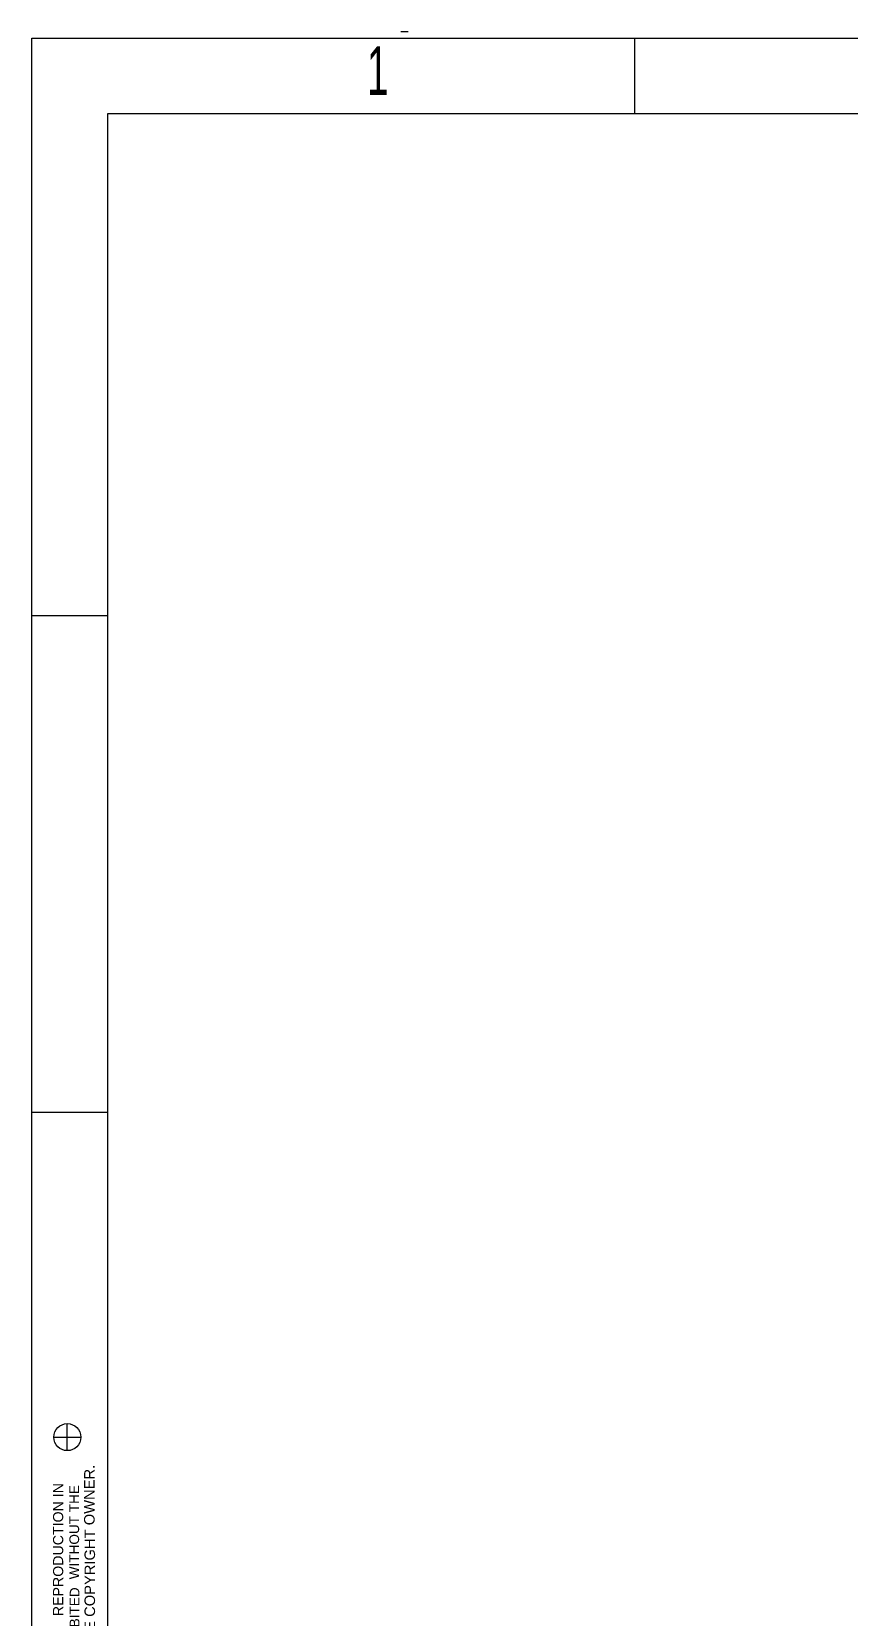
# Model space of a CAD drawing. Header units: millimetres. Extents: x 4747 to 6005, y -1475 to -549.
# Drawn here: x 4747.2 to 4983.6, y -1007.5 to -549 of the extents above; entities that cross this region are included whole.
import ezdxf
from ezdxf.enums import TextEntityAlignment as Align

# ---------------------------------------------------------------- set-up
doc = ezdxf.new("R2010")
doc.units = ezdxf.units.MM
doc.styles.add('SEACAD_arial_ttf', font='ARIAL.TTF', dxfattribs={"height": 0.2})

msp = doc.modelspace()

# ---------------------------------------------------------------- linework, layer by layer
msp.add_line((4855.894, -549.032), (4853.806, -549.032))
at = {"color": 7, "linetype": 'Continuous', "ltscale": 25.4}
for p, q in [((4921.375, -572.794), (4921.375, -550.902)), ((4769.136, -572.794), (4769.136, -1436.935)), ((5982.677, -572.794), (4769.136, -572.794)), ((4769.136, -717.858), (4747.244, -717.858)), ((4769.136, -861.357), (4747.244, -861.357)), ((4757.501, -959.046), (4757.501, -951.247)), ((4753.602, -955.147), (4761.401, -955.147))]:
    msp.add_line(p, q, dxfattribs=at)
msp.add_lwpolyline([(4747.244, -550.902), (6004.569, -550.902), (6004.569, -1458.827), (4747.244, -1458.827)], close=True, dxfattribs=at)
msp.add_circle((4757.501, -955.147), 3.9, dxfattribs=at)

# ---------------------------------------------------------------- texts
at = {"color": 7, "linetype": 'Continuous', "ltscale": 25.4, "style": 'SEACAD_arial_ttf', "width": 0.571}
msp.add_text('1', height=14.038, dxfattribs=at).set_placement((4844.007, -553.296), align=Align.TOP_LEFT)
at = {"color": 7, "linetype": 'Continuous', "ltscale": 25.4, "style": 'SEACAD_arial_ttf'}
for s, height, p in [('OWNER.', 3.0417, (4762.353, -980.607)), ('REPRODUCTION IN', 2.93247, (4753.387, -1006.876)), ('WITHOUT THE', 2.80768, (4758.107, -996.228)), ('WRITTEN CONSENT OF THE COPYRIGHT', 3.04165, (4762.474, -1066.329)), ('WHOLE OR IN PART IS PROHIBITED', 2.80768, (4758.204, -1066.329))]:
    msp.add_text(s, height=height, rotation=90, dxfattribs=at).set_placement(p, align=Align.TOP_LEFT)

doc.saveas('drawing.dxf')
